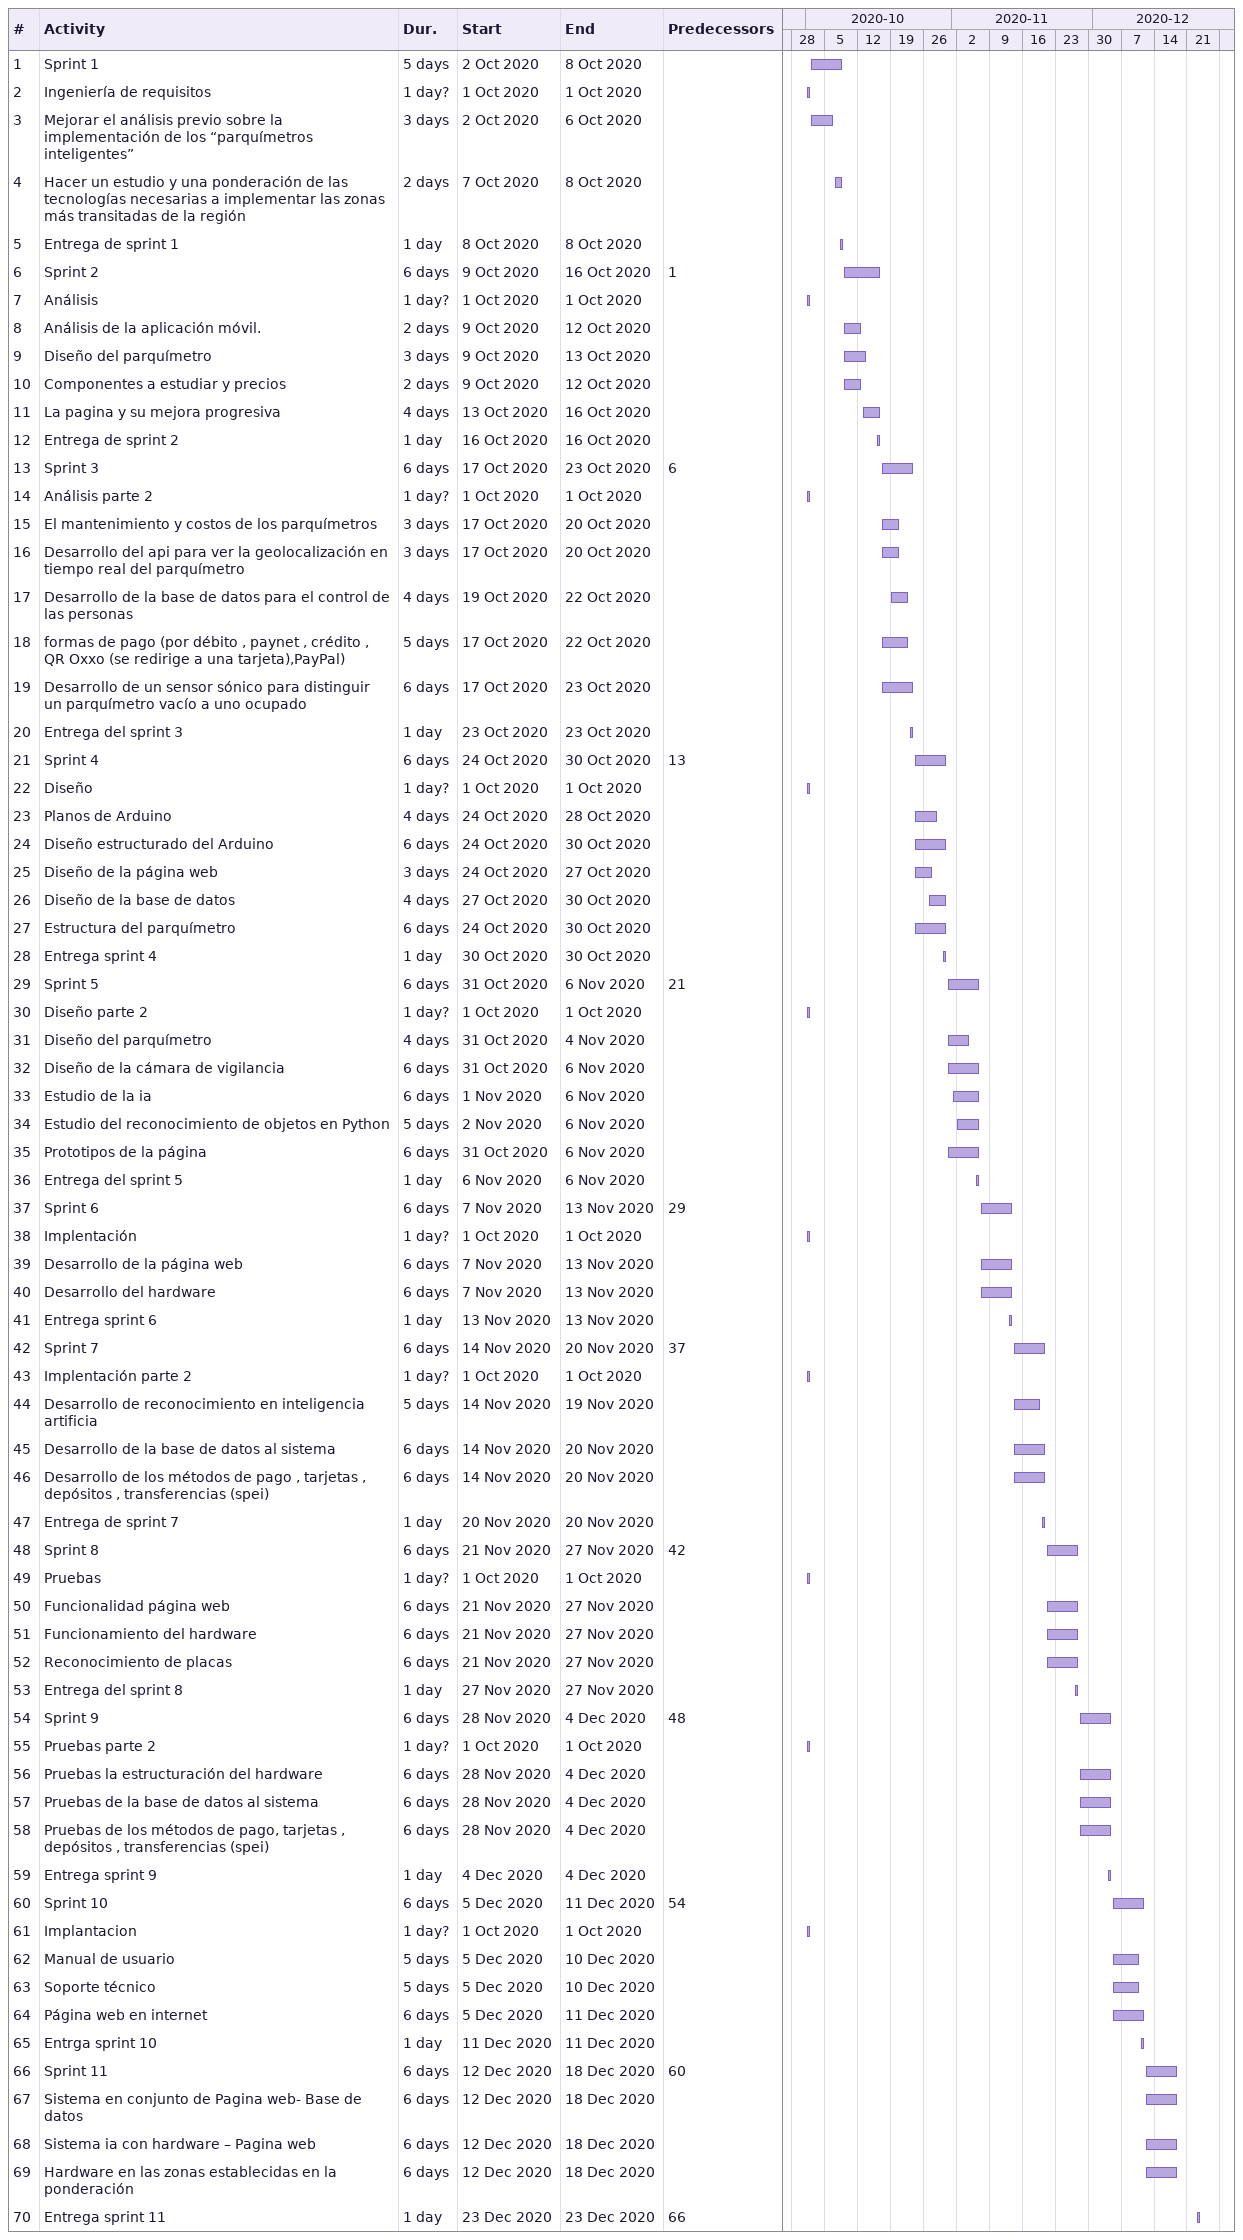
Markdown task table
| ID | Task | Duration | Start | Finish | Predecessors |
|---|---|---|---|---|---|
| 1 | Sprint 1 | 5d | 2020-10-02 | 2020-10-08 |  |
| 2 | Ingeniería de requisitos | 1d? | 2020-10-01 | 2020-10-01 |  |
| 3 | Mejorar el análisis previo sobre la implementación de los “parquímetros inteligentes” | 3d | 2020-10-02 | 2020-10-06 |  |
| 4 | Hacer un estudio y una ponderación de las tecnologías necesarias a implementar las zonas más transitadas de la región | 2d | 2020-10-07 | 2020-10-08 |  |
| 5 | Entrega de sprint 1 | 1d | 2020-10-08 | 2020-10-08 |  |
| 6 | Sprint 2 | 6d | 2020-10-09 | 2020-10-16 | 1 |
| 7 | Análisis | 1d? | 2020-10-01 | 2020-10-01 |  |
| 8 | Análisis de la aplicación móvil. | 2d | 2020-10-09 | 2020-10-12 |  |
| 9 | Diseño del parquímetro | 3d | 2020-10-09 | 2020-10-13 |  |
| 10 | Componentes a estudiar y precios | 2d | 2020-10-09 | 2020-10-12 |  |
| 11 | La pagina y su mejora progresiva | 4d | 2020-10-13 | 2020-10-16 |  |
| 12 | Entrega de sprint 2 | 1d | 2020-10-16 | 2020-10-16 |  |
| 13 | Sprint 3 | 6d | 2020-10-17 | 2020-10-23 | 6 |
| 14 | Análisis parte 2 | 1d? | 2020-10-01 | 2020-10-01 |  |
| 15 | El mantenimiento y costos de los parquímetros | 3d | 2020-10-17 | 2020-10-20 |  |
| 16 | Desarrollo del api para ver la geolocalización en tiempo real del parquímetro | 3d | 2020-10-17 | 2020-10-20 |  |
| 17 | Desarrollo de la base de datos para el control de las personas | 4d | 2020-10-19 | 2020-10-22 |  |
| 18 | formas de pago (por débito , paynet , crédito , QR Oxxo (se redirige a una tarjeta),PayPal) | 5d | 2020-10-17 | 2020-10-22 |  |
| 19 | Desarrollo de un sensor sónico para distinguir un parquímetro vacío a uno ocupado | 6d | 2020-10-17 | 2020-10-23 |  |
| 20 | Entrega del sprint 3 | 1d | 2020-10-23 | 2020-10-23 |  |
| 21 | Sprint 4 | 6d | 2020-10-24 | 2020-10-30 | 13 |
| 22 | Diseño | 1d? | 2020-10-01 | 2020-10-01 |  |
| 23 | Planos de Arduino | 4d | 2020-10-24 | 2020-10-28 |  |
| 24 | Diseño estructurado del Arduino | 6d | 2020-10-24 | 2020-10-30 |  |
| 25 | Diseño de la página web | 3d | 2020-10-24 | 2020-10-27 |  |
| 26 | Diseño de la base de datos | 4d | 2020-10-27 | 2020-10-30 |  |
| 27 | Estructura del parquímetro | 6d | 2020-10-24 | 2020-10-30 |  |
| 28 | Entrega sprint 4 | 1d | 2020-10-30 | 2020-10-30 |  |
| 29 | Sprint 5 | 6d | 2020-10-31 | 2020-11-06 | 21 |
| 30 | Diseño parte 2 | 1d? | 2020-10-01 | 2020-10-01 |  |
| 31 | Diseño del parquímetro | 4d | 2020-10-31 | 2020-11-04 |  |
| 32 | Diseño de la cámara de vigilancia | 6d | 2020-10-31 | 2020-11-06 |  |
| 33 | Estudio de la ia | 6d | 2020-11-01 | 2020-11-06 |  |
| 34 | Estudio del reconocimiento de objetos en Python | 5d | 2020-11-02 | 2020-11-06 |  |
| 35 | Prototipos de la página | 6d | 2020-10-31 | 2020-11-06 |  |
| 36 | Entrega del sprint 5 | 1d | 2020-11-06 | 2020-11-06 |  |
| 37 | Sprint 6 | 6d | 2020-11-07 | 2020-11-13 | 29 |
| 38 | Implentación | 1d? | 2020-10-01 | 2020-10-01 |  |
| 39 | Desarrollo de la página web | 6d | 2020-11-07 | 2020-11-13 |  |
| 40 | Desarrollo del hardware | 6d | 2020-11-07 | 2020-11-13 |  |
| 41 | Entrega sprint 6 | 1d | 2020-11-13 | 2020-11-13 |  |
| 42 | Sprint 7 | 6d | 2020-11-14 | 2020-11-20 | 37 |
| 43 | Implentación parte 2 | 1d? | 2020-10-01 | 2020-10-01 |  |
| 44 | Desarrollo de reconocimiento en inteligencia artificia | 5d | 2020-11-14 | 2020-11-19 |  |
| 45 | Desarrollo de la base de datos al sistema | 6d | 2020-11-14 | 2020-11-20 |  |
| 46 | Desarrollo de los métodos de pago , tarjetas , depósitos , transferencias (spei) | 6d | 2020-11-14 | 2020-11-20 |  |
| 47 | Entrega de sprint 7 | 1d | 2020-11-20 | 2020-11-20 |  |
| 48 | Sprint 8 | 6d | 2020-11-21 | 2020-11-27 | 42 |
| 49 | Pruebas | 1d? | 2020-10-01 | 2020-10-01 |  |
| 50 | Funcionalidad página web | 6d | 2020-11-21 | 2020-11-27 |  |
| 51 | Funcionamiento del hardware | 6d | 2020-11-21 | 2020-11-27 |  |
| 52 | Reconocimiento de placas | 6d | 2020-11-21 | 2020-11-27 |  |
| 53 | Entrega del sprint 8 | 1d | 2020-11-27 | 2020-11-27 |  |
| 54 | Sprint 9 | 6d | 2020-11-28 | 2020-12-04 | 48 |
| 55 | Pruebas parte 2 | 1d? | 2020-10-01 | 2020-10-01 |  |
| 56 | Pruebas la estructuración del hardware | 6d | 2020-11-28 | 2020-12-04 |  |
| 57 | Pruebas de la base de datos al sistema | 6d | 2020-11-28 | 2020-12-04 |  |
| 58 | Pruebas de los métodos de pago, tarjetas , depósitos , transferencias (spei) | 6d | 2020-11-28 | 2020-12-04 |  |
| 59 | Entrega sprint 9 | 1d | 2020-12-04 | 2020-12-04 |  |
| 60 | Sprint 10 | 6d | 2020-12-05 | 2020-12-11 | 54 |
| 61 | Implantacion | 1d? | 2020-10-01 | 2020-10-01 |  |
| 62 | Manual de usuario | 5d | 2020-12-05 | 2020-12-10 |  |
| 63 | Soporte técnico | 5d | 2020-12-05 | 2020-12-10 |  |
| 64 | Página web en internet | 6d | 2020-12-05 | 2020-12-11 |  |
| 65 | Entrga sprint 10 | 1d | 2020-12-11 | 2020-12-11 |  |
| 66 | Sprint 11 | 6d | 2020-12-12 | 2020-12-18 | 60 |
| 67 | Sistema en conjunto de Pagina web- Base de datos | 6d | 2020-12-12 | 2020-12-18 |  |
| 68 | Sistema ia con hardware – Pagina web | 6d | 2020-12-12 | 2020-12-18 |  |
| 69 | Hardware en las zonas establecidas en la ponderación | 6d | 2020-12-12 | 2020-12-18 |  |
| 70 | Entrega sprint 11 | 1d | 2020-12-23 | 2020-12-23 | 66 |
